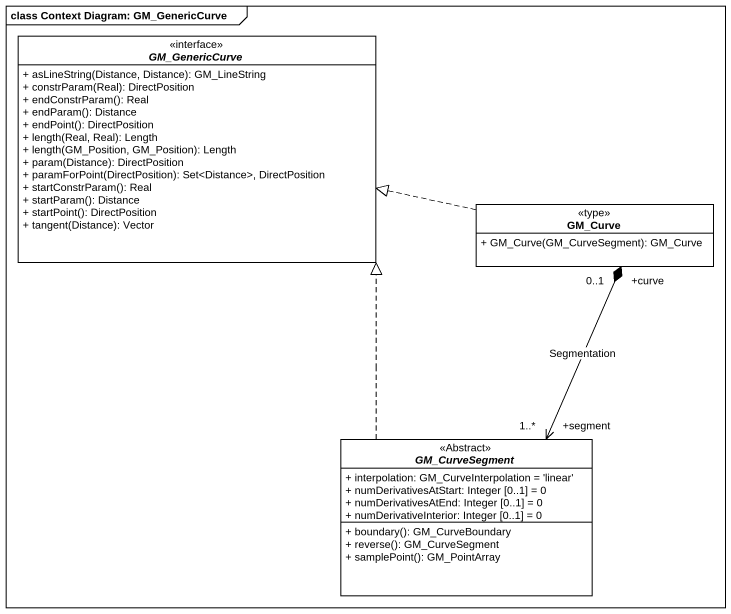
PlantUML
@startuml
mainframe class Context Diagram: GM_GenericCurve
hide circle
hide empty members
skinparam classAttributeIconSize 0
interface GM_GenericCurve {
  + asLineString(Distance, Distance): GM_LineString
  + constrParam(Real): DirectPosition
  + endConstrParam(): Real
  + endParam(): Distance
  + endPoint(): DirectPosition
  + length(Real, Real): Length
  + length(GM_Position, GM_Position): Length
  + param(Distance): DirectPosition
  + paramForPoint(DirectPosition): Set<Distance>, DirectPosition
  + startConstrParam(): Real
  + startParam(): Distance
  + startPoint(): DirectPosition
  + tangent(Distance): Vector
}
class GM_Curve <<type>> {
  + GM_Curve(GM_CurveSegment): GM_Curve
}
abstract class GM_CurveSegment <<Abstract>> {
  + interpolation: GM_CurveInterpolation = 'linear'
  + numDerivativesAtStart: Integer [0..1] = 0
  + numDerivativesAtEnd: Integer [0..1] = 0
  + numDerivativeInterior: Integer [0..1] = 0
  + boundary(): GM_CurveBoundary
  + reverse(): GM_CurveSegment
  + samplePoint(): GM_PointArray
}
GM_Curve .left.|> GM_GenericCurve
GM_CurveSegment .up.|> GM_GenericCurve
GM_CurveSegment "+segment\n1..*" <-up-* "+curve\n0..1" GM_Curve : Segmentation
@enduml
